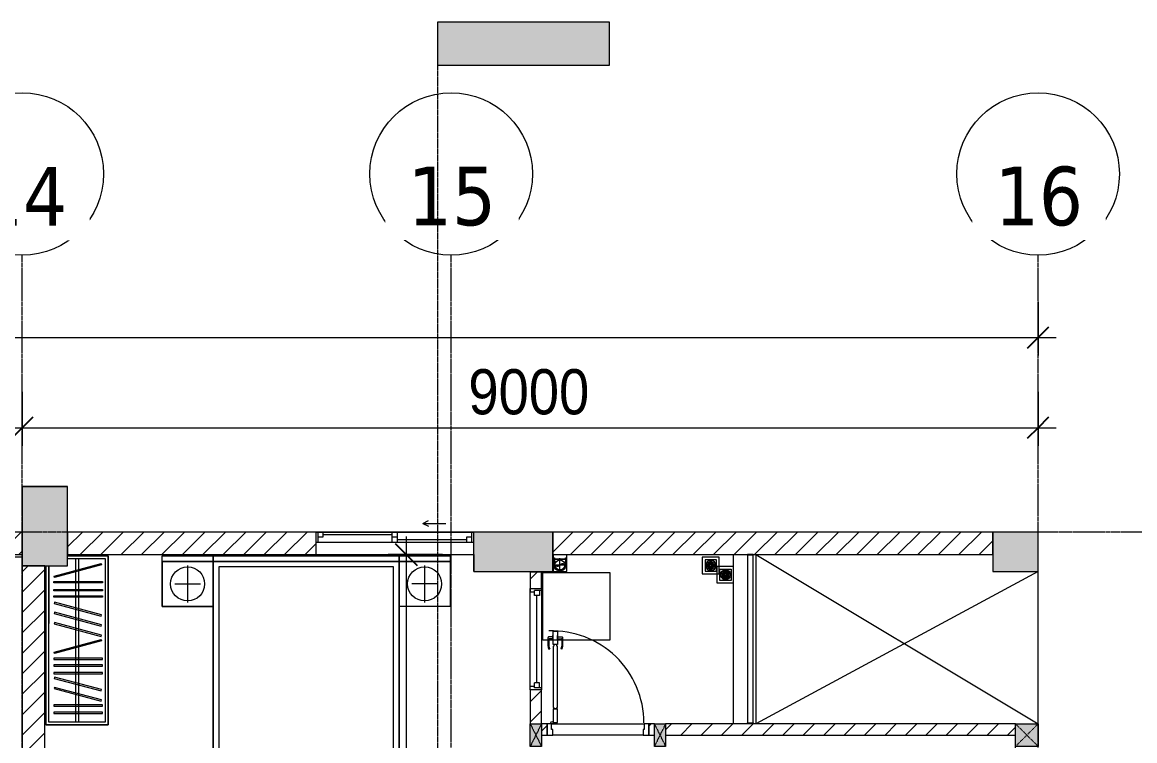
# Model space of a CAD drawing. Header units: millimetres. Extents: x 1591 to 240306, y -15958 to 82755.
# Drawn here: x 129254 to 139110, y 76387 to 82755 of the extents above; entities that cross this region are included whole.
import ezdxf

# ---------------------------------------------------------------- set-up
doc = ezdxf.new("R2010")
doc.units = ezdxf.units.MM
for name, pattern in [('Dash', [6, 3, -3]), ('Dash 1_8_', [6.35, 3.175, -3.175]), ('Dash Dot 3_16_', [7.9375, 4.7625, -1.5875, 0, -1.5875]), ('Grid Line', [22.225, 12.7, -3.175, 3.175, -3.175]), ('IMPORT-CENTER _2_', [40.64, 25.4, -5.08, 5.08, -5.08])]:
    doc.linetypes.add(name, pattern=pattern)
for name, color, linetype, lineweight in [('0-1', 7, 'Continuous', 5), ('A-ANNO-DIMS', 211, 'Continuous', 9), ('A-ANNO-DIMS-160', 211, 'Continuous', 9), ('A-AREA', 32, 'Dash 1_8_', 9), ('A-DETL-GENF-1', 9, 'Continuous', 9), ('A-DETL-THIN-2', 151, 'Continuous', 9), ('A-DOOR-1', 254, 'Continuous', 9), ('A-DOOR-2', 9, 'Continuous', 9), ('A-FLOR-2', 9, 'Continuous', 9), ('A-FLOR-HRAL-1', 254, 'Continuous', 9), ('A-FLOR-HRAL-2', 9, 'Continuous', 9), ('A-GLAZ', 151, 'Continuous', 9), ('A-GLAZ-1', 254, 'Continuous', 9), ('A-GLAZ-2', 9, 'Continuous', 9), ('A-WALL-1', 253, 'Continuous', 18), ('A-WALL-2', 9, 'Continuous', 9), ('A-WALL-3', 113, 'Continuous', 18), ('A-WALL-PATT-1', 10, 'Continuous', 9), ('A-WALL-PATT-2', 111, 'Continuous', 9), ('G-ANNO-SYMB', 111, 'Continuous', 9), ('G-ANNO-SYMB-1', 111, 'Dash Dot 3_16_', 18), ('G-IMPT-1', 254, 'Continuous', 9), ('G-IMPT-2', 8, 'IMPORT-CENTER _2_', 9), ('G-IMPT-3', 8, 'Continuous', 9), ('I-FURN-1', 254, 'Continuous', 9), ('M-EQPM', 50, 'Continuous', 9), ('M-EQPM-1', 254, 'Continuous', 9), ('S-COLS', 52, 'Continuous', 9), ('S-COLS-1', 52, 'Continuous', 5), ('S-COLS-2', 7, 'Continuous', 18), ('S-COLS-3', 254, 'Continuous', 9), ('S-COLS-4', 253, 'Continuous', 18), ('S-COLS-5', 52, 'Continuous', 18), ('S-COLS-HDLN', 52, 'Dash', 9), ('S-COLS-HDLN-1', 9, 'Dash', 9), ('S-GRID-1', 1, 'Grid Line', 9), ('S-GRID-IDEN', 1, 'Continuous', 9)]:
    doc.layers.add(name, color=color, linetype=linetype, lineweight=lineweight)
doc.styles.add('Tahoma_B', font='tahomabd_0.ttf', dxfattribs={"height": 520})
doc.styles.add('UTM Avo', font='UTM Avo.ttf', dxfattribs={"width": 0.9, "height": 400})
doc.dimstyles.new('1_Dim_chi_tiet_2_5', dxfattribs={"dimscale": 304.8, "dimtxt": 399.720379, "dimasz": 0.629921, "dimexe": 0.524934, "dimexo": 0.0625, "dimgap": 0.052493, "dimtad": 1, "dimdec": 0, "dimrnd": 5, "dimzin": 0, "dimdsep": 46, "dimtxsty": 'UTM Avo', "dimblk1": 'OBLIQUE', "dimblk2": 'OBLIQUE', "dimsah": 1, "dimcen": 0.09, "dimdle": 0.524934, "dimazin": 0, "dimtfac": 1, "dimtdec": 4, "dimtix": 1, "dimtmove": 0, "dimatfit": 3, "dimfxl": 1.049869, "dimfxlon": 1, "dimtvp": 1, "dimtolj": 1, "dimtzin": 0, "dimarcsym": 2})
doc.dimstyles.new('1_Dim_chi_tiet_2_5_1', dxfattribs={"dimscale": 304.8, "dimtxt": 399.720379, "dimasz": 0.629921, "dimexe": 0.524934, "dimexo": 0.0625, "dimgap": 0.052493, "dimtad": 1, "dimdec": 0, "dimrnd": 5, "dimzin": 0, "dimdsep": 46, "dimtxsty": 'UTM Avo', "dimblk1": 'OBLIQUE', "dimblk2": 'OBLIQUE', "dimsah": 1, "dimcen": 0.09, "dimdle": 0.524934, "dimazin": 0, "dimtfac": 1, "dimtdec": 4, "dimtix": 1, "dimtmove": 0, "dimatfit": 3, "dimfxl": 1.049869, "dimfxlon": 1, "dimtvp": 1, "dimtolj": 1, "dimtzin": 0, "dimarcsym": 2})
pattern_1 = [(45, (0, 0), (-90.50967, 90.50967), [])]
pattern_2 = [(45, (11001.35, 0), (-90.50967, 90.50967), [])]

# ---------------------------------------------------------------- blocks, each defined once
blk = doc.blocks.new('NCV_TKTC_KET CAU_rvt-1-TKCS_MB TẦNG 3-4')
at = {"layer": 'S-COLS-1'}
for points in [[(118652.6, 77936.9), (118652.6, 78636.9), (118252.6, 78636.9), (118252.6, 77936.9)], [(122952.6, 77886.9), (122952.6, 78236.9), (122252.6, 78236.9), (122252.6, 77886.9)], [(127252.6, 77886.9), (127252.6, 78236.9), (126852.6, 78236.9), (126852.6, 77886.9)]]:
    blk.add_hatch(color=256, dxfattribs=at).paths.add_polyline_path(points)
at = {"layer": 'S-COLS-2'}
for p, q in [((118652.6, 78636.9), (118252.6, 78636.9)), ((118252.6, 78636.9), (118252.6, 77936.9)), ((118652.6, 77936.9), (118652.6, 78636.9)), ((122952.6, 78236.9), (122252.6, 78236.9)), ((122952.6, 77886.9), (122952.6, 78236.9)), ((127252.6, 78236.9), (126852.6, 78236.9)), ((126852.6, 78236.9), (126852.6, 77886.9)), ((127252.6, 77886.9), (127252.6, 78236.9)), ((122252.6, 78036.9), (122252.6, 77886.9)), ((118252.6, 77936.9), (118652.6, 77936.9)), ((122252.6, 77886.9), (122952.6, 77886.9)), ((126852.6, 77886.9), (127252.6, 77886.9))]:
    blk.add_line(p, q, dxfattribs=at)
blk = doc.blocks.new('M_Fixed - 900 x 1400-901191-TKCS_MB TẦNG 3-4')
at = {"layer": 'A-GLAZ-2'}
for p, q in [((-450, 37), (-418, 37)), ((-431, -63), (-431, 0)), ((-431, 0), (-387, 0)), ((-418, 0), (-418, 37)), ((-387, -44), (-387, 0)), ((387, 0), (431, 0)), ((387, -44), (387, 0)), ((418, 0), (418, 37)), ((450, 37), (418, 37)), ((431, -63), (431, 0)), ((-450, -63), (-431, -63)), ((-431, -44), (-387, -44)), ((-387, -22), (387, -22)), ((431, -44), (387, -44)), ((448.9, -63), (431, -63))]:
    blk.add_line(p, q, dxfattribs=at)
blk = doc.blocks.new('MAY GIAT - MAY GIAT_dwg-348053-TKCS_MB TẦNG 3-4')
at = {"layer": 'G-IMPT-1', "flags": 128}
blk.add_lwpolyline([(5, 596.6), (5, 2.3), (605, 2.3), (605, 596.6)], close=True, dxfattribs=at)
blk = doc.blocks.new('MAY GIAT - MAY GIAT-401071-TKCS_MB TẦNG 3-4')
at = {"layer": 'I-FURN-1'}
for p, q in [((5, -2.3), (605, -2.3)), ((5, -596.6), (5, -2.3)), ((605, -2.3), (605, -596.6)), ((605, -596.6), (5, -596.6))]:
    blk.add_line(p, q, dxfattribs=at)
at = {"extrusion": (0, 0, -1), "zscale": -1, "rotation": 180}
blk.add_blockref('MAY GIAT - MAY GIAT_dwg-348053-TKCS_MB TẦNG 3-4', (0, 0), dxfattribs=at)
blk = doc.blocks.new('THU NUOC - THU NUOC-461820-TKCS_MB TẦNG 3-4')
at = {"layer": 'M-EQPM-1'}
for p, q in [((-66.3, 70.6), (-66.3, -79.4)), ((83.7, 70.6), (-66.3, 70.6)), ((58.7, 45.6), (-41.3, 45.6)), ((-41.3, 45.6), (-41.3, -54.4)), ((-23.3, 10.8), (40.9, 10.8)), ((40.9, 4.8), (-23.3, 4.8)), ((-11, 23.3), (28.5, 23.3)), ((28.5, 17.3), (-11, 17.3)), ((-1.1, 35.6), (18.5, 35.6)), ((18.5, 29.6), (-1.1, 29.6)), ((58.7, -54.4), (58.7, 45.6)), ((83.7, -79.4), (83.7, 70.6)), ((-66.3, -79.4), (83.7, -79.4)), ((-41.3, -54.4), (58.7, -54.4)), ((-23.3, -1.2), (0.7, -1.2)), ((0.7, -7.2), (-23.3, -7.2)), ((-23.3, -13.6), (40.9, -13.6)), ((40.9, -19.6), (-23.3, -19.6)), ((-11, -26.1), (28.5, -26.1)), ((28.5, -32.1), (-11, -32.1)), ((-1.1, -38.5), (18.5, -38.5)), ((18.5, -44.5), (-1.1, -44.5)), ((0.7, -1.2), (0.7, -7.2)), ((16.7, -1.2), (40.9, -1.2)), ((16.7, -7.2), (16.7, -1.2)), ((40.9, -7.2), (16.7, -7.2))]:
    blk.add_line(p, q, dxfattribs=at)
for centre, radius, start, end in [((8.7, -4.4), 45, 0, 180), ((8.7, -4.4), 45, 0, 180), ((-23.3, 7.8), 3, 90, 270), ((-11, 20.3), 3, 90, 270), ((-1.1, 32.6), 3, 90, 270), ((18.5, 32.6), 3, 270, 90), ((28.5, 20.3), 3, 270, 90), ((40.9, 7.8), 3, 270, 90), ((8.7, -4.4), 45, 180, 360), ((8.7, -4.4), 45, 180, 360), ((-23.3, -4.2), 3, 90, 270), ((-23.3, -16.6), 3, 90, 270), ((-11, -29.1), 3, 90, 270), ((-1.1, -41.5), 3, 90, 270), ((18.5, -41.5), 3, 270, 90), ((28.5, -29.1), 3, 270, 90), ((40.9, -4.2), 3, 270, 90), ((40.9, -16.6), 3, 270, 90)]:
    blk.add_arc(centre, radius, start, end, dxfattribs=at)
blk = doc.blocks.new('Railing - 50 x 10mm-901205-TKCS_MB TẦNG 3-4')
at = {"layer": 'A-FLOR-HRAL-2'}
for p, q in [((25, 5), (-25, 5)), ((-25, 5), (-25, -5)), ((25, -5), (25, 5)), ((-25, -5), (25, -5))]:
    blk.add_line(p, q, dxfattribs=at)
blk = doc.blocks.new('Railing - Railing-942460-TKCS_MB TẦNG 3-4')
at = {"layer": 'A-FLOR-HRAL-2'}
for p, q in [((101769, 68771.2), (101769, 67285.8)), ((101819, 67285.8), (101819, 68771.2))]:
    blk.add_line(p, q, dxfattribs=at)
at = {"extrusion": (0, 0, -1), "zscale": -1}
for p in [(-101794, 68776.2), (-101794, 67280.8)]:
    blk.add_blockref('Railing - 50 x 10mm-901205-TKCS_MB TẦNG 3-4', p, dxfattribs=at)
blk = doc.blocks.new('G1_SOF - BO TRU - 100x200-746114-TKCS_MB TẦNG 3-4')
at = {"layer": 'S-COLS'}
blk.add_hatch(color=256, dxfattribs=at).paths.add_polyline_path([(50, -100), (50, 100), (-50, 100), (-50, -100)])
at = {"layer": 'S-COLS-4'}
for p, q in [((-50, 100), (50, 100)), ((-50, -100), (-50, 100)), ((50, 100), (50, -100)), ((50, -100), (-50, -100))]:
    blk.add_line(p, q, dxfattribs=at)
at = {"layer": 'S-COLS-HDLN-1'}
for p, q in [((50, -100), (-50, 100)), ((-50, -100), (50, 100))]:
    blk.add_line(p, q, dxfattribs=at)
blk = doc.blocks.new('DOOR_CW_01 CANH MO-PANEL KINH - DIG_01-900x2200-CỬA NHÔM KÍNH-901226-TKCS_MB TẦNG 3-4')
at = {"layer": 'A-DETL-GENF-1'}
for p, q in [((-442, 737), (-442, 816.5)), ((-399, 820.5), (-438, 820.5)), ((-434, 799.5), (-434, 737)), ((-399, 803.5), (-430, 803.5)), ((-399, 831.8), (-397, 831.8)), ((-399, 792.2), (-399, 831.8)), ((-397, 792.2), (-399, 792.2)), ((-397, 872), (-357, 872)), ((-397, 752), (-397, 872)), ((-397, 792.2), (-397, 831.8)), ((-357, 872), (-357, 752)), ((-357, 792.2), (-357, 831.8)), ((-355, 831.8), (-357, 831.8)), ((-357, 792.2), (-355, 792.2)), ((-355, 792.2), (-355, 831.8)), ((-355, 820.5), (-316, 820.5)), ((-355, 803.5), (-324, 803.5)), ((-320, 799.5), (-320, 737)), ((-312, 737), (-312, 816.5)), ((-433.9, 711.2), (-427.3, 715.8)), ((-357, 752), (-397, 752)), ((-397, 738), (-391, 738)), ((-397, 738), (-397, 196)), ((-363, 752), (-391, 752)), ((-391, 752), (-391, 738)), ((-363, 738), (-363, 752)), ((-357, 738), (-363, 738)), ((-357, 196), (-357, 738)), ((-320.1, 711.2), (-326.7, 715.8)), ((-397, 196), (-391, 196)), ((-357, 182), (-397, 182)), ((-397, 182), (-397, 62)), ((-391, 196), (-391, 182)), ((-391, 182), (-363, 182)), ((-357, 196), (-363, 196)), ((-363, 182), (-363, 196)), ((-357, 62), (-357, 182)), ((-397, 62), (-357, 62))]:
    blk.add_line(p, q, dxfattribs=at)
blk.add_circle((-407, 60), 10, dxfattribs=at)
for centre, radius, start, end in [((-438, 816.5), 4, 90, 180), ((-407, 60), 814, 360, 92), ((-430, 799.5), 4, 90, 180), ((-324, 799.5), 4, 360, 90), ((-316, 816.5), 4, 0, 90), ((-397, 737), 45, 180, 215), ((-397, 737), 37, 180, 215), ((-357, 737), 37, 325, 0), ((-357, 737), 45, 325, 0)]:
    blk.add_arc(centre, radius, start, end, dxfattribs=at)
at = {"layer": 'A-DOOR-2'}
for p, q in [((-410, 50), (-450, 50)), ((-450, 50), (-450, -50)), ((-410, 0), (-410, 50)), ((-400, 0), (-410, 0)), ((-407, 50), (-382, 50)), ((-400, -50), (-400, 0)), ((410, 0), (400, 0)), ((400, 0), (400, -50)), ((450, 50), (410, 50)), ((410, 50), (410, 0)), ((450, -50), (450, 50)), ((-450, -50), (-400, -50)), ((400, -50), (450, -50))]:
    blk.add_line(p, q, dxfattribs=at)
blk = doc.blocks.new('GIUONG NGU-2TAB-1600x2000 - GIUONG NGU-2TAB-1600x2000-901192-TKCS_MB TẦNG 3-4')
at = {"layer": 'I-FURN-1'}
for p, q in [((569.6, 2050), (1997.1, 2050)), ((1997.1, 2050), (569.6, 2050)), ((1997.1, 2000), (569.6, 2000)), ((458.5, 50), (458.5, 1938.9)), ((458.5, 1938.9), (458.5, 50)), ((508.5, 1938.9), (508.5, 100)), ((2058.2, 100), (2058.2, 1938.9)), ((2108.2, 1938.9), (2108.2, 50)), ((2108.2, 50), (2108.2, 1938.9)), ((8.5, 50), (8.5, 450.3)), ((8.5, 450.3), (458.5, 450.3)), ((8.5, 450.3), (458.5, 450.3)), ((8.5, 50), (8.5, 450.3)), ((233.5, 86.8), (233.5, 413.5)), ((458.5, 450.3), (458.5, 50)), ((458.5, 450.3), (458.5, 50)), ((2108.2, 50), (2108.2, 450.3)), ((2108.2, 450.3), (2558.2, 450.3)), ((2108.2, 450.3), (2108.2, 50)), ((2558.2, 450.3), (2108.2, 450.3)), ((2333.2, 86.8), (2333.2, 413.5)), ((2558.2, 450.3), (2558.2, 50)), ((2558.2, 50), (2558.2, 450.3)), ((120.2, 250.2), (346.8, 250.2)), ((2446.5, 250.2), (2219.8, 250.2)), ((508.5, 100), (2058.2, 100)), ((458.5, 50), (8.5, 50)), ((8.5, 0), (8.5, 50)), ((8.5, 50), (458.5, 50)), ((458.5, 50), (8.5, 50)), ((458.5, 0), (8.5, 0)), ((2108.2, 50), (458.5, 50)), ((458.5, 50), (458.5, 0)), ((458.5, 0), (458.5, 50)), ((458.5, 50), (2108.2, 50)), ((458.5, 50), (2108.2, 50)), ((2108.2, 0), (458.5, 0)), ((458.5, 0), (2108.2, 0)), ((2558.2, 50), (2108.2, 50)), ((2108.2, 50), (2558.2, 50)), ((2108.2, 0), (2108.2, 50)), ((2108.2, 50), (2108.2, 0)), ((2108.2, 50), (2558.2, 50)), ((2558.2, 0), (2108.2, 0)), ((2558.2, 50), (2558.2, 0))]:
    blk.add_line(p, q, dxfattribs=at)
for centre in [(233.5, 250.2), (2333.2, 250.2)]:
    blk.add_circle(centre, 150.7, dxfattribs=at)
for centre, radius, start, end in [((569.6, 1938.9), 111.1, 90, 180), ((569.6, 1938.9), 111.1, 90, 180), ((569.6, 1938.9), 61.1, 90, 180), ((1997.1, 1938.9), 111.1, 0, 90), ((1997.1, 1938.9), 111.1, 360, 90), ((1997.1, 1938.9), 61.1, 360, 90)]:
    blk.add_arc(centre, radius, start, end, dxfattribs=at)
blk = doc.blocks.new('TU QUAN AO-SUITE ROOM_3 - TU QUAN AO-SUITE ROOM_3-V173-TKCS_MB TẦNG 3-4')
at = {"layer": 'I-FURN-1'}
for p, q in [((0, 0), (-359.9, 0)), ((-359.9, 0), (0, 0)), ((0, -1500), (0, 0)), ((0, 0), (0, -1500)), ((-550, -90), (-550, -1500)), ((-550, -1500), (-550, -90)), ((-550, -90), (-550, -576)), ((-526, -1476), (-526, -90)), ((-526, -90), (-526, -600)), ((-478.3, -181.1), (-61.3, -69.4)), ((-58.2, -80.9), (-475.2, -192.7)), ((-359.9, -24), (-24, -24)), ((-287, -24), (-287, -576)), ((-263, -24), (-263, -576)), ((-61.3, -69.4), (-58.2, -80.9)), ((-24, -24), (-24, -1476)), ((-475.2, -192.7), (-478.3, -181.1)), ((-480.1, -229.7), (-50.1, -229.7)), ((-480.1, -241.7), (-480.1, -229.7)), ((-50.1, -241.7), (-480.1, -241.7)), ((-50.1, -229.7), (-50.1, -241.7)), ((-480.1, -299.2), (-50.1, -299.2)), ((-480.1, -311.2), (-480.1, -299.2)), ((-50.1, -311.2), (-480.1, -311.2)), ((-480.1, -356.4), (-50.1, -356.4)), ((-480.1, -368.4), (-480.1, -356.4)), ((-50.1, -368.4), (-480.1, -368.4)), ((-50.1, -299.2), (-50.1, -311.2)), ((-50.1, -356.4), (-50.1, -368.4)), ((-475.2, -411.5), (-478.3, -423.1)), ((-478.3, -423.1), (-61.3, -534.9)), ((-58.2, -523.3), (-475.2, -411.5)), ((-475.2, -500.3), (-478.3, -511.9)), ((-478.3, -511.9), (-61.3, -623.6)), ((-58.2, -612.1), (-475.2, -500.3)), ((-287, -576), (-287, -1476)), ((-263, -576), (-263, -1476)), ((-61.3, -534.9), (-58.2, -523.3)), ((-526, -1476), (-526, -600)), ((-475.2, -591.5), (-478.3, -603.1)), ((-478.3, -603.1), (-61.3, -714.9)), ((-58.2, -703.3), (-475.2, -591.5)), ((-61.3, -623.6), (-58.2, -612.1)), ((-478.3, -853.9), (-61.3, -742.1)), ((-58.2, -753.7), (-475.2, -865.5)), ((-61.3, -714.9), (-58.2, -703.3)), ((-61.3, -742.1), (-58.2, -753.7)), ((-475.2, -865.5), (-478.3, -853.9)), ((-480.1, -908.6), (-480.1, -920.6)), ((-480.1, -908.6), (-480.1, -920.6)), ((-50.1, -908.6), (-480.1, -908.6)), ((-480.1, -920.6), (-50.1, -920.6)), ((-480.1, -965.8), (-480.1, -977.8)), ((-480.1, -965.8), (-480.1, -977.8)), ((-50.1, -965.8), (-480.1, -965.8)), ((-480.1, -977.8), (-50.1, -977.8)), ((-50.1, -920.6), (-50.1, -908.6)), ((-50.1, -977.8), (-50.1, -965.8)), ((-480.1, -1035.3), (-480.1, -1047.3)), ((-480.1, -1035.3), (-480.1, -1047.3)), ((-50.1, -1035.3), (-480.1, -1035.3)), ((-480.1, -1047.3), (-50.1, -1047.3)), ((-475.2, -1075.3), (-478.3, -1086.9)), ((-58.2, -1187.1), (-475.2, -1075.3)), ((-50.1, -1047.3), (-50.1, -1035.3)), ((-478.3, -1086.9), (-61.3, -1198.6)), ((-475.2, -1166.5), (-478.3, -1178.1)), ((-478.3, -1178.1), (-61.3, -1289.9)), ((-58.2, -1278.3), (-475.2, -1166.5)), ((-61.3, -1198.6), (-58.2, -1187.1)), ((-61.3, -1289.9), (-58.2, -1278.3)), ((-480.1, -1320.5), (-480.1, -1332.5)), ((-480.1, -1320.5), (-480.1, -1332.5)), ((-50.1, -1320.5), (-480.1, -1320.5)), ((-480.1, -1332.5), (-50.1, -1332.5)), ((-50.1, -1332.5), (-50.1, -1320.5)), ((-24, -1476), (-526, -1476)), ((-480.1, -1386.9), (-480.1, -1398.9)), ((-480.1, -1386.9), (-480.1, -1398.9)), ((-50.1, -1386.9), (-480.1, -1386.9)), ((-480.1, -1398.9), (-50.1, -1398.9)), ((-50.1, -1398.9), (-50.1, -1386.9)), ((-550, -1500), (0, -1500)), ((0, -1500), (-550, -1500))]:
    blk.add_line(p, q, dxfattribs=at)
blk = doc.blocks.new('NCV_TKTC_TANG 3 - 4_rvt-2-TKCS_MB TẦNG 3-4')
at = {"layer": 'A-WALL-PATT-1'}
h = blk.add_hatch(dxfattribs=at)
h.set_pattern_fill('FP_1', color=256, style=0, pattern_type=2)
h.set_pattern_definition(pattern_1)
h.paths.add_polyline_path([(122852.5, 76536.9), (122852.5, 76836.9), (122752.5, 76836.9), (122752.5, 76536.9)])
h.paths.add_polyline_path([(122752.5, 77736.9), (122852.5, 77736.9), (122852.5, 77881.9), (122752.5, 77881.9)])
h = blk.add_hatch(dxfattribs=at)
h.set_pattern_fill('FP_1', color=256, style=0, pattern_type=2)
h.set_pattern_definition(pattern_1)
h.paths.add_polyline_path([(122902.5, 76436.9), (122902.5, 76536.9), (122852.5, 76536.9), (122852.5, 76436.9)])
h.paths.add_polyline_path([(123819.7, 76436.9), (123852.5, 76436.9), (123852.5, 76536.9), (123802.5, 76536.9), (123802.5, 76436.9)])
h = blk.add_hatch(dxfattribs=at)
h.set_pattern_fill('FP_1', color=256, style=0, pattern_type=2)
h.set_pattern_definition(pattern_1)
h.paths.add_polyline_path([(123952.5, 76436.9), (127052.5, 76436.9), (127052.5, 76536.9), (123952.5, 76536.9), (123952.5, 76526.1)])
at = {"layer": 'A-FLOR-2'}
for p, q in [((122252.4, 77886.9), (122252.4, 78036.9)), ((122752.5, 77881.9), (122752.5, 77886.9)), ((122852.5, 77886.9), (122852.5, 77881.9)), ((123752.5, 76436.9), (122952.5, 76436.9)), ((127052.5, 73386.9), (127052.5, 76436.9))]:
    blk.add_line(p, q, dxfattribs=at)
at = {"layer": 'A-WALL-1'}
for p, q in [((122852.5, 77881.9), (122752.5, 77881.9)), ((122752.5, 77881.9), (122752.5, 77736.9)), ((122852.5, 77736.9), (122852.5, 77881.9)), ((122752.5, 77736.9), (122852.5, 77736.9)), ((122852.5, 76836.9), (122752.5, 76836.9)), ((122752.5, 76836.9), (122752.5, 76536.9)), ((122852.5, 76536.9), (122852.5, 76836.9)), ((122902.5, 76536.9), (122852.5, 76536.9)), ((122902.5, 76436.9), (122902.5, 76536.9)), ((123852.5, 76536.9), (123802.5, 76536.9)), ((123802.5, 76536.9), (123802.5, 76436.9)), ((124677.5, 76536.9), (123952.5, 76536.9)), ((127052.5, 76536.9), (124727.5, 76536.9)), ((127052.5, 76436.9), (127052.5, 76536.9)), ((122852.5, 76436.9), (122902.5, 76436.9)), ((123802.5, 76436.9), (123852.5, 76436.9)), ((123952.5, 76436.9), (127052.5, 76436.9))]:
    blk.add_line(p, q, dxfattribs=at)
at = {"layer": 'A-WALL-2'}
for p, q in [((124552.5, 76536.9), (124552.5, 78036.9)), ((124752.5, 78036.9), (124752.5, 76536.9)), ((122752.5, 76836.9), (122752.5, 77736.9)), ((122852.5, 77736.9), (122852.5, 76836.9)), ((122942.5, 76536.9), (123762.5, 76536.9)), ((123752.5, 76436.9), (122952.5, 76436.9))]:
    blk.add_line(p, q, dxfattribs=at)
at = {"layer": 'A-DOOR-1'}
blk.add_blockref('DOOR_CW_01 CANH MO-PANEL KINH - DIG_01-900x2200-CỬA NHÔM KÍNH-901226-TKCS_MB TẦNG 3-4', (123352.5, 76486.9), dxfattribs=at)
at = {"layer": 'A-FLOR-HRAL-1'}
blk.add_blockref('Railing - Railing-942460-TKCS_MB TẦNG 3-4', (22908.5, 9260.7), dxfattribs=at)
at = {"layer": 'A-GLAZ-1', "rotation": 90.00000000000092}
blk.add_blockref('M_Fixed - 900 x 1400-901191-TKCS_MB TẦNG 3-4', (122789.5, 77286.9), dxfattribs=at)
at = {"layer": 'I-FURN-1'}
blk.add_blockref('TU QUAN AO-SUITE ROOM_3 - TU QUAN AO-SUITE ROOM_3-V173-TKCS_MB TẦNG 3-4', (119012.5, 78026.9), dxfattribs=at)
for name, p, rotation in [('GIUONG NGU-2TAB-1600x2000 - GIUONG NGU-2TAB-1600x2000-901192-TKCS_MB TẦNG 3-4', (122050.9, 78026.9), 180), ('MAY GIAT - MAY GIAT-401071-TKCS_MB TẦNG 3-4', (122862.5, 77272), 90.00000000000098)]:
    blk.add_blockref(name, p, dxfattribs=dict(at, rotation=rotation))
at = {"layer": 'M-EQPM-1', "rotation": 180}
blk.add_blockref('THU NUOC - THU NUOC-461820-TKCS_MB TẦNG 3-4', (124361.1, 77935.9), dxfattribs=at)
at = {"layer": 'S-COLS-3', "rotation": 180}
for p in [(122802.5, 76436.9), (123902.5, 76436.9)]:
    blk.add_blockref('G1_SOF - BO TRU - 100x200-746114-TKCS_MB TẦNG 3-4', p, dxfattribs=at)
blk = doc.blocks.new('1_FAMILY RVT - W01-WxH 1400x1400xmm-389822-TKCS_MB TẦNG 3-4')
at = {"layer": 'A-GLAZ'}
for p, q in [((248.4, 172.39), (299.2, 197.79)), ((248.4, 172.39), (299.2, 146.99)), ((248.4, 172.39), (451.6, 172.39)), ((-700, 96.19), (-700, -103.81)), ((700, 96.19), (-700, 96.19)), ((-700, 96.19), (-636.5, 96.19)), ((-700, 7.29), (-680.95, 7.29)), ((-680.95, 96.19), (-680.95, 7.29)), ((-636.5, 51.74), (-680.95, 51.74)), ((-680.95, 7.29), (-22.225, 7.29)), ((-636.5, 96.19), (-22.225, 96.19)), ((-636.5, 96.19), (-636.5, 51.74)), ((-636.5, 73.965), (-22.225, 73.965)), ((-22.225, 7.29), (-22.225, 96.19)), ((-22.225, 96.19), (22.225, 96.19)), ((22.225, 51.74), (-22.225, 51.74)), ((-22.225, 7.29), (22.225, 7.29)), ((22.225, 96.19), (680.95, 96.19)), ((22.225, 96.19), (22.225, 7.29)), ((22.225, 29.515), (636.5, 29.515)), ((22.225, 7.29), (636.5, 7.29)), ((636.5, 51.74), (636.5, 7.29)), ((680.95, 51.74), (636.5, 51.74)), ((636.5, 7.29), (700, 7.29)), ((680.95, 96.19), (700, 96.19)), ((680.95, 96.19), (680.95, 7.29)), ((700, -103.81), (700, 96.19)), ((-700, -103.81), (700, -103.81))]:
    blk.add_line(p, q, dxfattribs=at)
blk = doc.blocks.new('G1_SOF - BO TRU - 200x200-3054294-TKCS_MB TẦNG 3-4')
at = {"layer": 'S-COLS'}
blk.add_hatch(color=256, dxfattribs=at).paths.add_polyline_path([(100, 100), (-100, 100), (-100, -100), (100, -100)])
at = {"layer": 'S-COLS-5'}
for p, q in [((-100, 100), (100, 100)), ((-100, -100), (-100, 100)), ((100, 100), (100, -100)), ((100, -100), (-100, -100))]:
    blk.add_line(p, q, dxfattribs=at)
at = {"layer": 'S-COLS-HDLN'}
for p, q in [((100, -100), (-100, 100)), ((-100, -100), (100, 100))]:
    blk.add_line(p, q, dxfattribs=at)
blk = doc.blocks.new('TKTC_XREF_251221_MB TANG 2-7 - TKTC_XREF_260130_MB TANG 2-5_dwg_THU NUOC - THU NUOC-444531-TKCS_MB TẦNG 1-V72-TKCS_MB TẦNG 3-4')
at = {"layer": 'G-IMPT-3'}
for p, q in [((-23.3, 10.8), (40.9, 10.8)), ((40.9, 4.8), (-23.3, 4.8)), ((-11, 23.3), (28.5, 23.3)), ((28.5, 17.3), (-11, 17.3)), ((-1.1, 35.6), (18.5, 35.6)), ((18.5, 29.6), (-1.1, 29.6)), ((-60.2, -79.4), (83.7, -79.4)), ((-23.3, -13.6), (40.9, -13.6)), ((40.9, -19.6), (-23.3, -19.6)), ((-11, -26.1), (28.5, -26.1)), ((28.5, -32.1), (-11, -32.1)), ((-1.1, -38.5), (18.5, -38.5)), ((18.5, -44.5), (-1.1, -44.5))]:
    blk.add_line(p, q, dxfattribs=at)
at = {"layer": 'G-IMPT-3', "flags": 128}
for points in [[(83.7, -79.4), (83.7, 70.6), (-60.2, 70.6)], [(-23.3, -1.2), (0.7, -1.2), (0.7, -7.2), (-23.3, -7.2)], [(40.9, -7.2), (16.7, -7.2), (16.7, -1.2), (40.9, -1.2)]]:
    blk.add_lwpolyline(points, dxfattribs=at)
blk.add_lwpolyline([(58.7, -54.4), (58.7, 45.6), (-41.3, 45.6), (-41.3, -54.4)], close=True, dxfattribs=at)
at = {"layer": 'G-IMPT-3'}
for centre, radius, start, end in [((8.7, -4.4), 45, 360, 180), ((8.7, -4.4), 45, 360, 180), ((-23.3, 7.8), 3, 90, 270), ((-11, 20.3), 3, 90, 270), ((-1.1, 32.6), 3, 90, 270), ((18.5, 32.6), 3, 270, 90), ((28.5, 20.3), 3, 270, 90), ((40.9, 7.8), 3, 270, 90), ((8.7, -4.4), 45, 180, 360), ((8.7, -4.4), 45, 180, 360), ((-23.3, -4.2), 3, 90, 270), ((-23.3, -16.6), 3, 90, 270), ((-11, -29.1), 3, 90, 270), ((-1.1, -41.5), 3, 90, 270), ((18.5, -41.5), 3, 270, 90), ((28.5, -29.1), 3, 270, 90), ((40.9, -4.2), 3, 270, 90), ((40.9, -16.6), 3, 270, 90)]:
    blk.add_arc(centre, radius, start, end, dxfattribs=at)
blk = doc.blocks.new('TKTC_XREF_251221_MB TANG 2-7 - TKTC_XREF_260130_MB TANG 2-5_dwg_$cc-4746798-TKCS_MB TẦNG 3-4')
at = {"layer": 'G-IMPT-2'}
for p, q in [((-0.67, 0), (0.67, 0)), ((0, -0.67), (0, 0.67))]:
    blk.add_line(p, q, dxfattribs=at)
at = {"layer": 'M-EQPM'}
blk.add_circle((0, 0), 0.5, dxfattribs=at)
for centre, radius, start, end in [((0, 0), 0.5, 90, 270), ((0.19, 0.25), 0.313, 126.8699, 233.1301), ((-0.19, -0.25), 0.313, 306.8699, 53.1301)]:
    blk.add_arc(centre, radius, start, end, dxfattribs=at)
blk = doc.blocks.new('TKTC_XREF_251221_MB TANG 2-7 - TKTC_XREF_260130_MB TANG 2-5_dwg_CUM U_DN100-4746799-TKCS_MB TẦNG 3-4')
at = {"layer": 'G-IMPT-3'}
blk.add_hatch(color=256, dxfattribs=at).paths.add_polyline_path([(0, 61), (16, 59), (31, 53), (43, 43), (53, 31), (59, 16), (61, 0), (59, -16), (53, -30), (43, -43), (31, -53), (16, -59), (0, -61), (0, -57), (15, -55), (29, -49), (40, -40), (49, -28), (55, -15), (57, 0), (55, 15), (49, 29), (40, 40), (29, 49), (15, 55), (0, 57)])
for p, q in [((-79, 67), (-79, 63)), ((-77, 67), (-77, 63)), ((-75, 67), (-75, 63)), ((-73, 69), (-73, 61)), ((-67, 68), (-72, 68)), ((-67, 62), (-72, 62)), ((-65, 69), (0, 69)), ((-79, -63), (-79, -67)), ((-77, -63), (-77, -67)), ((-75, -63), (-75, -67)), ((-73, -61), (-73, -69)), ((-67, -62), (-72, -62)), ((-67, -68), (-72, -68)), ((-65, -69), (0, -69))]:
    blk.add_line(p, q, dxfattribs=at)
at = {"layer": 'G-IMPT-3', "flags": 128}
for points in [[(-73, 68), (-78, 68), (-78, 62), (-73, 62)], [(-72, 59), (-67, 59), (-67, 71), (-72, 71)], [(-67, 71), (-67, 73), (-65, 73), (-65, 57), (-67, 57), (-67, 59)], [(-65, 61), (0, 61), (0, 57)], [(-73, -62), (-78, -62), (-78, -68), (-73, -68)], [(-72, -71), (-67, -71), (-67, -59), (-72, -59)], [(-67, -59), (-67, -57), (-65, -57), (-65, -73), (-67, -73), (-67, -71)], [(-65, -61), (0, -61), (0, -57)]]:
    blk.add_lwpolyline(points, dxfattribs=at)
at = {"layer": 'G-IMPT-3'}
for centre, radius, start, end in [((-78, 67), 0.96, 90, 180), ((-78, 63), 0.96, 180, 270), ((-71, 69), 1.56, 112.6199, 247.3801), ((-68, 65), 4.8, 143.1301, 216.8699), ((-71, 61), 1.56, 112.6199, 247.3801), ((0, 0), 69, 270, 90), ((0, 0), 61, 270, 90), ((0, 0), 57, 270, 90), ((-78, -63), 0.96, 90, 180), ((-78, -67), 0.96, 180, 270), ((-71, -61), 1.56, 112.6199, 247.3801), ((-68, -65), 4.8, 143.1301, 216.8699), ((-71, -69), 1.56, 112.6199, 247.3801)]:
    blk.add_arc(centre, radius, start, end, dxfattribs=at)
blk = doc.blocks.new('TKTC_XREF_251221_MB TANG 2-7 - TKTC_XREF_251221_MB TANG 2-7-2039446-TKCS_MB TẦNG 3-4')
at = {"layer": 'M-EQPM'}
for p, q in [((84600, 61403.7), (84600, 61400)), ((85000, 61403.7), (84600, 61403.7)), ((85000, 61400), (85000, 61403.7)), ((89304.2, 60800), (89304.2, 60760)), ((89304.2, 60760), (89423.7, 60760)), ((89304.2, 60760), (89304.2, 60650.1)), ((89423.7, 60760), (89304.2, 60760)), ((89423.7, 60650.1), (89423.7, 60760)), ((89424, 60760), (89424, 60800)), ((89304.2, 60650.1), (89423.7, 60650.1)), ((93600, 59300), (93600, 60650))]:
    blk.add_line(p, q, dxfattribs=at)
at = {"xscale": 90.00000000005122, "yscale": 90.00000000005122, "zscale": 90.00000000005122, "rotation": 90.37402677993775}
blk.add_blockref('TKTC_XREF_251221_MB TANG 2-7 - TKTC_XREF_260130_MB TANG 2-5_dwg_$cc-4746798-TKCS_MB TẦNG 3-4', (89363.5, 60707.2), dxfattribs=at)
at = {"extrusion": (0, 0, -1), "xscale": 0.7894736842105242, "yscale": 0.7894736842105242, "zscale": -0.7894736842105242, "rotation": 269.9999999984439}
blk.add_blockref('TKTC_XREF_251221_MB TANG 2-7 - TKTC_XREF_260130_MB TANG 2-5_dwg_CUM U_DN100-4746799-TKCS_MB TẦNG 3-4', (-89363.5, 60708.7), dxfattribs=at)
at = {"extrusion": (0, 0, -1), "zscale": -1}
blk.add_blockref('TKTC_XREF_251221_MB TANG 2-7 - TKTC_XREF_260130_MB TANG 2-5_dwg_THU NUOC - THU NUOC-444531-TKCS_MB TẦNG 1-V72-TKCS_MB TẦNG 3-4', (-90839.8, 60625.9), dxfattribs=at)
blk = doc.blocks.new('Grid - M_Grid Head - Circle-353313-TKCS_MB TẦNG 3-4')
at = {"layer": 'S-GRID-IDEN'}
blk.add_circle((0, 0), 4.5, dxfattribs=at)
blk = doc.blocks.new('Section - 3_32_ x 3_8_-4701953-TKCS_MB TẦNG 3-4')
at = {"layer": 'G-ANNO-SYMB'}
blk.add_hatch(color=256, dxfattribs=at).paths.add_polyline_path([(0, 9.525), (0, 0), (-2.38125, 0), (-2.38125, 9.525)])
for p, q in [((0, 9.525), (-2.38125, 9.525)), ((-2.38125, 9.525), (-2.38125, 0)), ((0, 0), (0, 9.525)), ((-2.38125, 0), (0, 0))]:
    blk.add_line(p, q, dxfattribs=at)
blk = doc.blocks.new('DIMBLOCK27-TKCS_MB TẦNG 3-4')
at = {"layer": 'A-ANNO-DIMS-160'}
for p, q in [((116953.9, 80280.4), (116953.9, 79800.4)), ((116953.9, 79960.4), (116953.9, 80280.4)), ((138253.9, 80280.4), (138253.9, 79800.4)), ((138253.9, 79960.4), (138253.9, 80280.4)), ((116793.9, 79960.4), (138413.9, 79960.4))]:
    blk.add_line(p, q, dxfattribs=at)
at = {"layer": 'A-ANNO-DIMS-160', "lineweight": 25}
for p, q in [((116953.9, 79960.4), (117049.9, 80056.4)), ((138253.9, 79960.4), (138349.9, 80056.4)), ((116953.9, 79960.4), (116857.9, 79864.4)), ((138253.9, 79960.4), (138157.9, 79864.4))]:
    blk.add_line(p, q, dxfattribs=at)
at = {"layer": 'A-ANNO-DIMS-160', "color": 0, "insert": (126919.2, 80480), "char_height": 400, "width": 1643.295, "attachment_point": 1, "line_spacing_factor": 1.110334, "style": 'UTM Avo'}
blk.add_mtext('21300', dxfattribs=at)
blk = doc.blocks.new('_Oblique')
at = {"color": 0, "linetype": 'ByBlock', "lineweight": -2}
blk.add_line((-0.5, -0.5), (0.5, 0.5), dxfattribs=at)
blk = doc.blocks.new('DIMBLOCK29-TKCS_MB TẦNG 3-4')
at = {"layer": 'A-ANNO-DIMS-160'}
for p, q in [((125953.9, 79480.4), (125953.9, 79000.4)), ((125953.9, 79160.4), (125953.9, 79480.4)), ((129253.9, 79480.4), (129253.9, 79000.4)), ((129253.9, 79160.4), (129253.9, 79480.4)), ((125953.9, 79160.4), (129253.9, 79160.4))]:
    blk.add_line(p, q, dxfattribs=at)
at = {"layer": 'A-ANNO-DIMS-160', "lineweight": 25}
for p, q in [((125953.9, 79160.4), (126049.9, 79256.4)), ((129253.9, 79160.4), (129349.9, 79256.4)), ((125953.9, 79160.4), (125857.9, 79064.4)), ((129253.9, 79160.4), (129157.9, 79064.4))]:
    blk.add_line(p, q, dxfattribs=at)
at = {"layer": 'A-ANNO-DIMS-160', "color": 0, "insert": (127056.1, 79680), "char_height": 400, "width": 1314.636, "attachment_point": 1, "line_spacing_factor": 1.110334, "style": 'UTM Avo'}
blk.add_mtext('3300', dxfattribs=at)
blk = doc.blocks.new('DIMBLOCK30-TKCS_MB TẦNG 3-4')
at = {"layer": 'A-ANNO-DIMS-160'}
for p, q in [((129253.9, 79480.4), (129253.9, 79000.4)), ((129253.9, 79160.4), (129253.9, 79480.4)), ((138253.9, 79480.4), (138253.9, 79000.4)), ((138253.9, 79160.4), (138253.9, 79480.4)), ((129253.9, 79160.4), (138413.9, 79160.4))]:
    blk.add_line(p, q, dxfattribs=at)
at = {"layer": 'A-ANNO-DIMS-160', "lineweight": 25}
for p, q in [((129253.9, 79160.4), (129349.9, 79256.4)), ((138253.9, 79160.4), (138349.9, 79256.4)), ((129253.9, 79160.4), (129157.9, 79064.4)), ((138253.9, 79160.4), (138157.9, 79064.4))]:
    blk.add_line(p, q, dxfattribs=at)
at = {"layer": 'A-ANNO-DIMS-160', "color": 0, "insert": (133206.1, 79680), "char_height": 400, "width": 1314.636, "attachment_point": 1, "line_spacing_factor": 1.110334, "style": 'UTM Avo'}
blk.add_mtext('9000', dxfattribs=at)
blk = doc.blocks.new('DIMBLOCK371-TKCS_MB TẦNG 3-4')
at = {"layer": 'A-ANNO-DIMS-160'}
for p, q in [((132656.1, 78196.9), (132656.1, 69876.9)), ((132976.1, 78036.9), (132496.1, 78036.9)), ((132656.1, 78036.9), (132976.1, 78036.9)), ((132976.1, 70036.9), (132496.1, 70036.9)), ((132656.1, 70036.9), (132976.1, 70036.9))]:
    blk.add_line(p, q, dxfattribs=at)
at = {"layer": 'A-ANNO-DIMS-160', "lineweight": 25}
for p, q in [((132656.1, 78036.9), (132560.1, 78132.9)), ((132656.1, 78036.9), (132752.1, 77940.9)), ((132656.1, 70036.9), (132560.1, 70132.9)), ((132656.1, 70036.9), (132752.1, 69940.9))]:
    blk.add_line(p, q, dxfattribs=at)
at = {"layer": 'A-ANNO-DIMS-160', "color": 0, "insert": (132136.4, 73489.2), "char_height": 400, "width": 1314.636, "attachment_point": 1, "rotation": 90, "line_spacing_factor": 1.110334, "style": 'UTM Avo'}
blk.add_mtext('8000', dxfattribs=at)

msp = doc.modelspace()

# ---------------------------------------------------------------- hatches: boundary and pattern name
at = {"layer": 'A-WALL-PATT-2'}
h = msp.add_hatch(dxfattribs=at)
h.set_pattern_fill('FP_1', color=256, style=0, pattern_type=2)
h.set_pattern_definition(pattern_2)
h.paths.add_polyline_path([(129253.9, 78036.9), (129253.9, 78236.9), (125953.9, 78236.9), (125953.9, 78036.9)])
h = msp.add_hatch(dxfattribs=at)
h.set_pattern_fill('FP_1', color=256, style=0, pattern_type=2)
h.set_pattern_definition(pattern_2)
h.paths.add_polyline_path([(131853.9, 78036.9), (131853.9, 78236.9), (129653.9, 78236.9), (129653.9, 78036.9), (129985, 78036.9)])
h = msp.add_hatch(dxfattribs=at)
h.set_pattern_fill('FP_1', color=256, style=0, pattern_type=2)
h.set_pattern_definition(pattern_2)
h.paths.add_polyline_path([(136433.1, 78036.9), (137853.9, 78036.9), (137853.9, 78236.9), (133953.9, 78236.9), (133953.9, 78036.9), (135678.8, 78036.9), (135678.8, 78041.9), (135728.8, 78041.9), (135728.8, 78036.9)])
h = msp.add_hatch(dxfattribs=at)
h.set_pattern_fill('FP_1', color=256, style=0, pattern_type=2)
h.set_pattern_definition(pattern_2)
h.paths.add_polyline_path([(129253.9, 74716.9), (129453.9, 74716.9), (129453.9, 77936.9), (129253.9, 77936.9), (129253.9, 74938.8)])

# ---------------------------------------------------------------- linework, layer by layer
at = {"layer": 'A-AREA'}
msp.add_line((125953.9, 78018.4), (129253.9, 78018.4), dxfattribs=at)
at = {"layer": 'A-DETL-THIN-2'}
for p, q in [((135753.9, 78036.9), (138253.9, 76536.9)), ((135753.9, 78036.9), (138253.9, 76536.9)), ((138253.9, 77886.9), (135753.9, 76536.9)), ((138253.9, 77886.9), (135753.9, 76536.9))]:
    msp.add_line(p, q, dxfattribs=at)
at = {"layer": 'A-WALL-3'}
for p, q in [((129253.9, 78236.9), (125953.9, 78236.9)), ((129253.9, 78036.9), (129253.9, 78236.9)), ((131853.9, 78236.9), (129653.9, 78236.9)), ((129653.9, 78236.9), (129653.9, 78036.9)), ((137853.9, 78236.9), (133953.9, 78236.9)), ((133953.9, 78236.9), (133953.9, 78036.9)), ((137853.9, 78036.9), (137853.9, 78236.9)), ((125953.9, 78036.9), (129253.9, 78036.9)), ((129653.9, 78036.9), (131853.9, 78036.9)), ((133953.9, 78036.9), (135678.8, 78036.9)), ((135728.8, 78036.9), (137853.9, 78036.9)), ((129453.9, 77936.9), (129253.9, 77936.9)), ((129253.9, 77936.9), (129253.9, 74516.9)), ((129453.9, 75337.4), (129453.9, 77936.9))]:
    msp.add_line(p, q, dxfattribs=at)
at = {"layer": 'S-GRID-1'}
for p, q in [((129253.9, 76690.4), (129253.9, 80690.4)), ((133053.9, 76690.4), (133053.9, 80690.4)), ((138253.9, 76690.4), (138253.9, 80690.4)), ((139245.7, 78236.9), (45492.6, 78236.9)), ((129253.9, 19175.3), (129253.9, 76690.4)), ((133053.9, 19175.3), (133053.9, 76690.4)), ((138253.9, 19175.3), (138253.9, 76690.4))]:
    msp.add_line(p, q, dxfattribs=at)

# ---------------------------------------------------------------- block references
at = {"layer": '0-1'}
for name in ['NCV_TKTC_KET CAU_rvt-1-TKCS_MB TẦNG 3-4', 'NCV_TKTC_TANG 3 - 4_rvt-2-TKCS_MB TẦNG 3-4']:
    msp.add_blockref(name, (11001.4, 0), dxfattribs=at)
at = {"layer": 'A-GLAZ'}
msp.add_blockref('1_FAMILY RVT - W01-WxH 1400x1400xmm-389822-TKCS_MB TẦNG 3-4', (132553.9, 78140.7), dxfattribs=at)
at = {"layer": 'G-ANNO-SYMB', "xscale": 159.9999999999999, "yscale": 159.9999999999999, "zscale": 159.9999999999999, "rotation": 269.9999999999996}
msp.add_blockref('Section - 3_32_ x 3_8_-4701953-TKCS_MB TẦNG 3-4', (132933.9, 82373.8), dxfattribs=at)
at = {"layer": 'M-EQPM'}
msp.add_blockref('TKTC_XREF_251221_MB TANG 2-7 - TKTC_XREF_251221_MB TANG 2-7-2039446-TKCS_MB TẦNG 3-4', (44653.9, 17236.9), dxfattribs=at)
at = {"layer": 'S-COLS', "rotation": 180}
msp.add_blockref('G1_SOF - BO TRU - 200x200-3054294-TKCS_MB TẦNG 3-4', (138153.9, 76436.9), dxfattribs=at)
at = {"layer": 'S-GRID-IDEN', "xscale": 159.9999999999999, "yscale": 159.9999999999999, "zscale": 159.9999999999999}
for p in [(129253.9, 81410.4), (133053.9, 81410.4), (138253.9, 81410.4)]:
    msp.add_blockref('Grid - M_Grid Head - Circle-353313-TKCS_MB TẦNG 3-4', p, dxfattribs=at)

# ---------------------------------------------------------------- dimensions: what is measured, and where the dimension line sits
at = {"layer": 'A-ANNO-DIMS'}
for base, p1, p2, override, picture, middle in [((138253.9, 79960.4), (116953.9, 80280.4), (138253.9, 80280.4), {"dimpost": '<>', "dimfxl": 21300}, 'DIMBLOCK27-TKCS_MB TẦNG 3-4', (127603.9, 80183.4)), ((129253.9, 79160.4), (125953.9, 79480.4), (129253.9, 79480.4), {"dimpost": '<>', "dimfxl": 3300}, 'DIMBLOCK29-TKCS_MB TẦNG 3-4', (127603.9, 79383.4)), ((138253.9, 79160.4), (129253.9, 79480.4), (138253.9, 79480.4), {"dimpost": '<>', "dimfxl": 9000}, 'DIMBLOCK30-TKCS_MB TẦNG 3-4', (133753.9, 79383.4))]:
    dim = msp.add_linear_dim(base=base, p1=p1, p2=p2, dimstyle='1_Dim_chi_tiet_2_5', override=override, dxfattribs=at)
    dim.commit()
    dim.dimension.update_dxf_attribs({"geometry": picture, "text_midpoint": middle})
dim = msp.add_linear_dim(base=(132656.1, 70036.9), p1=(132976.1, 78036.9), p2=(132976.1, 70036.9), angle=90, dimstyle='1_Dim_chi_tiet_2_5_1', override={"dimpost": '<>', "dimfxl": 8000}, dxfattribs=at)
dim.commit()
dim.dimension.update_dxf_attribs({"geometry": 'DIMBLOCK371-TKCS_MB TẦNG 3-4', "text_midpoint": (132433.1, 74036.9)})

# ---------------------------------------------------------------- next in the draw order: texts
at = {"layer": 'S-GRID-IDEN', "char_height": 520, "width": 921.6, "attachment_point": 5, "line_spacing_factor": 0.996129, "style": 'Tahoma_B', "bg_fill": 3, "box_fill_scale": 1.25, "bg_fill_color": 256, "bg_fill_true_color": 13158600, "bg_fill_transparency": 0}
for s, insert in [('\\pt2031.9988,4063.9976,6096.0016,8128.0004,10159.9992,12191.998,14224.002,16256.0008,18287.9996,20319.9984,22352.0024,24384.0012,26416,28447.9988,30479.9976,32512.0016,34544.0004,36575.9992,38607.998,40640.002,42672.0008,44703.9996,46735.9984,48768.0024,50800.0012,52832,54863.9988,56895.9976,58928.0016,60960.0004,62991.9992,65023.998;14', (129260.6, 81210.6)), ('\\pt2031.9988,4063.9976,6096.0016,8128.0004,10159.9992,12191.998,14224.002,16256.0008,18287.9996,20319.9984,22352.0024,24384.0012,26416,28447.9988,30479.9976,32512.0016,34544.0004,36575.9992,38607.998,40640.002,42672.0008,44703.9996,46735.9984,48768.0024,50800.0012,52832,54863.9988,56895.9976,58928.0016,60960.0004,62991.9992,65023.998;15', (133060.6, 81210.6)), ('\\pt2031.9988,4063.9976,6096.0016,8128.0004,10159.9992,12191.998,14224.002,16256.0008,18287.9996,20319.9984,22352.0024,24384.0012,26416,28447.9988,30479.9976,32512.0016,34544.0004,36575.9992,38607.998,40640.002,42672.0008,44703.9996,46735.9984,48768.0024,50800.0012,52832,54863.9988,56895.9976,58928.0016,60960.0004,62991.9992,65023.998;16', (138260.6, 81210.6))]:
    msp.add_mtext(s, dxfattribs=dict(at, insert=insert))

# ---------------------------------------------------------------- next in the draw order: linework, layer by layer
at = {"layer": 'G-ANNO-SYMB-1'}
msp.add_line((132933.9, 82373.8), (132933.9, 13547.9), dxfattribs=at)

doc.saveas('drawing.dxf')
